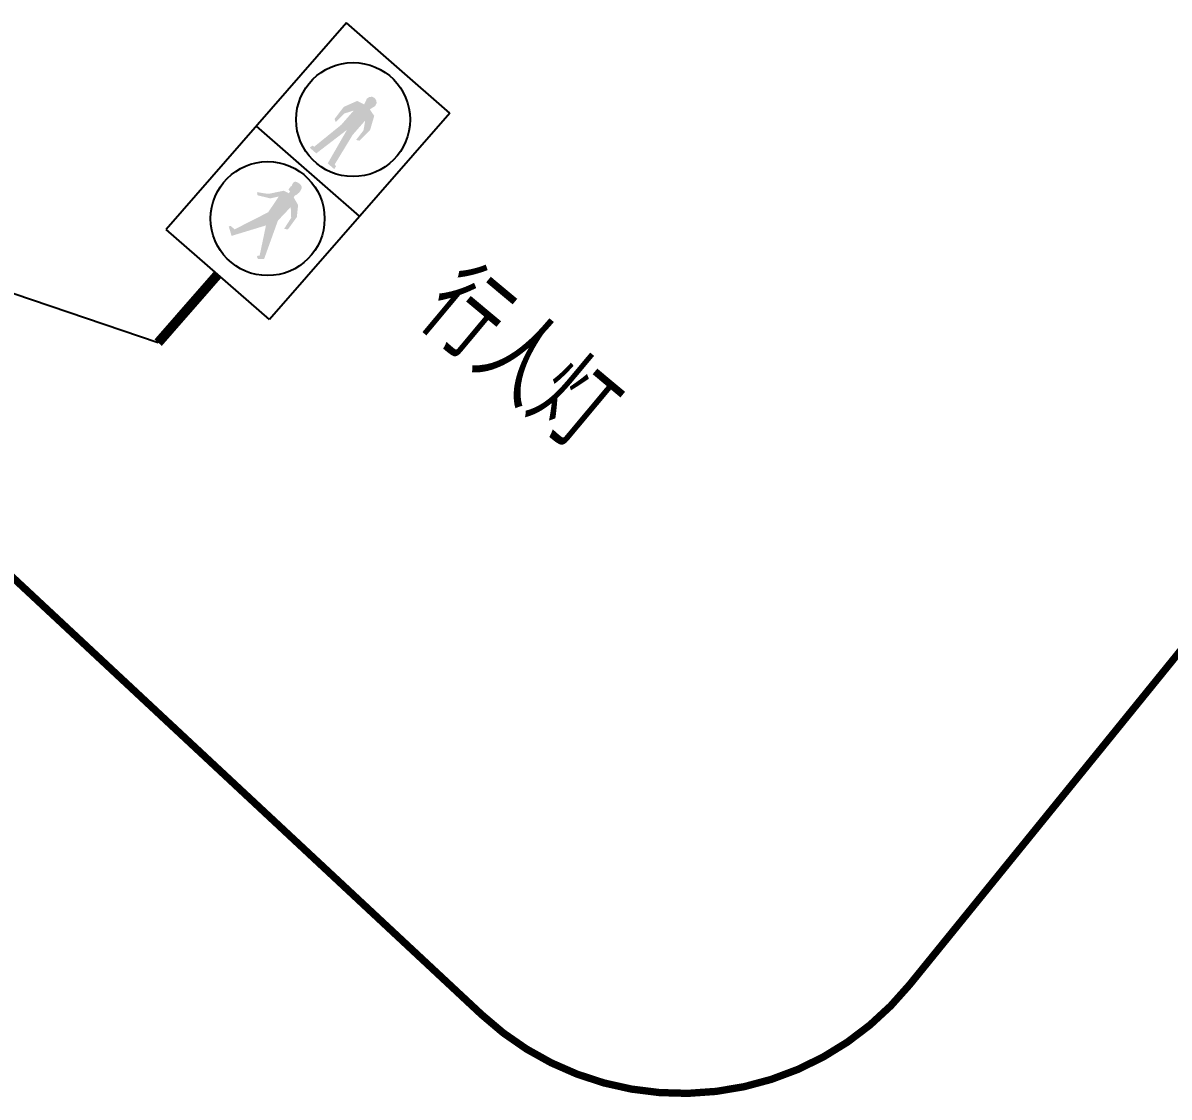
# Model space of a CAD drawing. Header units: millimetres. Extents: x 67532 to 67858, y 50657 to 50929.
# Drawn here: x 67682.07 to 67705.52, y 50798.99 to 50820.97 of the extents above; entities that cross this region are included whole.
import ezdxf

# ---------------------------------------------------------------- set-up
doc = ezdxf.new("R2010")
doc.units = ezdxf.units.MM
doc.layers.add('@-交通信号', color=7, linetype='Continuous')
doc.layers.add('@-路面边线', color=7, linetype='Continuous')
doc.styles.add('宋体', font='')
doc.styles.get('宋体').set_extended_font_data('SimSun')

# ---------------------------------------------------------------- blocks, each defined once
blk = doc.blocks.new('A$C3CD052C4')
at = {"layer": '@-交通信号'}
h = blk.add_hatch(color=256, dxfattribs=at)
h.paths.add_polyline_path([(0.198, 4.356), (0.304, 4.182), (0.32, 3.934), (0.381, 3.967), (0.401, 4.276), (0.275, 4.548), (0.121, 4.589), (0.137, 4.65), (0.157, 4.715), (0.141, 4.776), (0.1, 4.814), (0.043, 4.83), (-0.015, 4.814), (-0.055, 4.776), (-0.071, 4.715), (-0.051, 4.65), (-0.035, 4.589), (-0.19, 4.548), (-0.316, 4.276), (-0.295, 3.967), (-0.234, 3.934), (-0.218, 4.182), (-0.113, 4.356), (-0.113, 3.967), (-0.234, 3.267), (-0.279, 3.257), (-0.291, 3.19), (-0.113, 3.19), (0.043, 3.967), (0.198, 3.19), (0.377, 3.19), (0.365, 3.257), (0.32, 3.267), (0.198, 3.967)])
h.paths.add_polyline_path([(-0.061, 1.636), (-0.348, 0.921), (-0.458, 0.919), (-0.477, 0.887), (-0.307, 0.779), (0.082, 1.403), (0.39, 0.855), (0.361, 0.823), (0.365, 0.797), (0.408, 0.779), (0.506, 0.859), (0.201, 1.639), (0.216, 2.02), (0.368, 1.86), (0.408, 1.596), (0.474, 1.636), (0.445, 1.947), (0.303, 2.15), (0.133, 2.208), (0.125, 2.252, 0.207228), (0.135, 2.45, 0.071106), (0.119, 2.472, 0.097589), (0.103, 2.484, 0.022233), (0.085, 2.492, 0.040799), (0.074, 2.494, 0.045979), (0.046, 2.497, 0.036358), (0.01, 2.494, 0.028309), (-0.009, 2.491, 0.024691), (-0.031, 2.484, 0.079385), (-0.056, 2.47, 0.12435), (-0.067, 2.455, 0.081145), (-0.072, 2.435, 0.069556), (-0.07, 2.412, 0.00473), (-0.068, 2.402, 0.009011), (-0.067, 2.397, 0.057142), (-0.061, 2.381, -0.068241), (-0.056, 2.368, -0.124353), (-0.057, 2.348, 0.089456), (-0.06, 2.321, 0.014819), (-0.058, 2.301, -0.022419), (-0.056, 2.28, 0.042847), (-0.056, 2.27, 0.182875), (-0.054, 2.264, 0.101619), (-0.045, 2.259, 0.029922), (-0.002, 2.249), (-0.002, 2.204), (-0.11, 2.179), (-0.181, 2.086), (-0.291, 1.94), (-0.331, 1.904), (-0.506, 1.794), (-0.453, 1.754), (-0.263, 1.853), (-0.216, 1.878), (-0.11, 2.021)])
for p, q in [((-1.402, 5.609), (-1.402, 0)), ((1.402, 5.609), (-1.402, 5.609)), ((1.402, 5.609), (1.402, 0)), ((1.402, 2.805), (-1.402, 2.805)), ((1.402, 0), (-1.402, 0))]:
    blk.add_line(p, q, dxfattribs=at)
at = {"layer": '@-交通信号', "color": 1}
blk.add_circle((0, 4.207), 1.166, dxfattribs=at)
at = {"layer": '@-交通信号', "color": 3}
blk.add_circle((0.016, 1.53), 1.166, dxfattribs=at)

msp = doc.modelspace()

# ---------------------------------------------------------------- linework, layer by layer
at = {"layer": '@-交通信号', "linetype": 'Continuous', "lineweight": -3}
msp.add_line((67673.563, 50818.253), (67684.842, 50814.426, 31.077), dxfattribs=at)
at = {"layer": '@-交通信号', "const_width": 0.2, "elevation": 31.077, "flags": 128}
msp.add_lwpolyline([(67686.062, 50815.822), (67684.842, 50814.426)], dxfattribs=at)
at = {"layer": '@-路面边线', "color": 7, "linetype": 'Continuous', "const_width": 0.15, "flags": 128}
msp.add_lwpolyline([(67677.267, 50813.912), (67691.46, 50800.676, 0.434641), (67700.213, 50801.286), (67708.706, 50811.762)], format="xyb", dxfattribs=at)

# ---------------------------------------------------------------- block references
at = {"layer": '@-交通信号', "rotation": 318.8469584783607}
msp.add_blockref('A$C3CD052C4', (67686.062, 50815.822, 31.077), dxfattribs=at)

# ---------------------------------------------------------------- texts
at = {"layer": '@-交通信号', "style": '宋体', "width": 0.7}
msp.add_text('行人灯', height=1.5, rotation=320.116, dxfattribs=at).set_placement((67690.146, 50814.949, 31.077))

doc.saveas('drawing.dxf')
